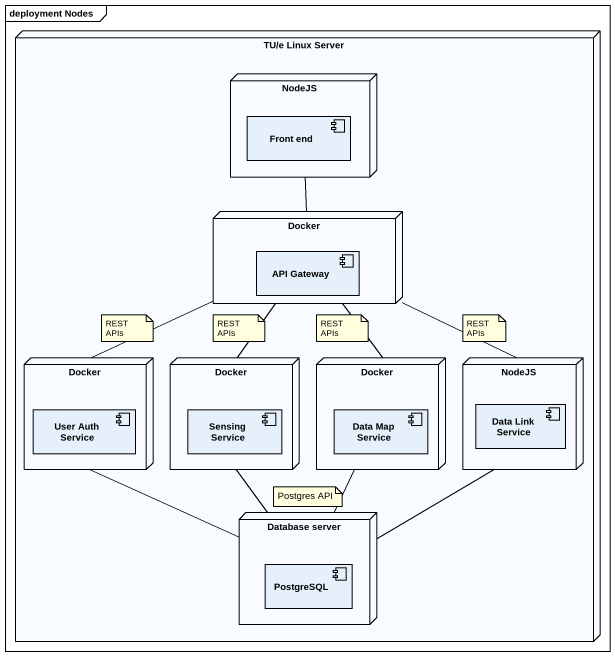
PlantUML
@startuml
mainframe deployment Nodes
node "TU/e Linux Server" as TU_e_Linux_Server {
  node NodeJS {
    component "Front end" as Front_end
  }
  node Docker {
    component "API Gateway" as API_Gateway
  }
  node "Docker" as Docker_2 {
    component "User Auth Service" as User_Auth_Service
  }
  node "Docker" as Docker_3 {
    component "Sensing Service" as Sensing_Service
  }
  node "Docker" as Docker_4 {
    component "Data Map Service" as Data_Map_Service
  }
  node "NodeJS" as NodeJS_2 {
    component "Data Link Service" as Data_Link_Service
  }
  node "Database server" as Database_server {
    component PostgreSQL
  }
}
NodeJS -- Docker
Docker -- Docker_2
Docker -- Docker_4
Docker -- NodeJS_2
Docker_2 -- Database_server
Docker_3 -up- Docker
Docker_3 -- Database_server
Docker_4 -- Database_server
NodeJS_2 -- Database_server
note as N1
  REST APIs
end note
note as N2
  REST APIs
end note
note as N3
  REST APIs
end note
note as N4
  REST APIs
end note
note as N5
  Postgres API
end note
@enduml
